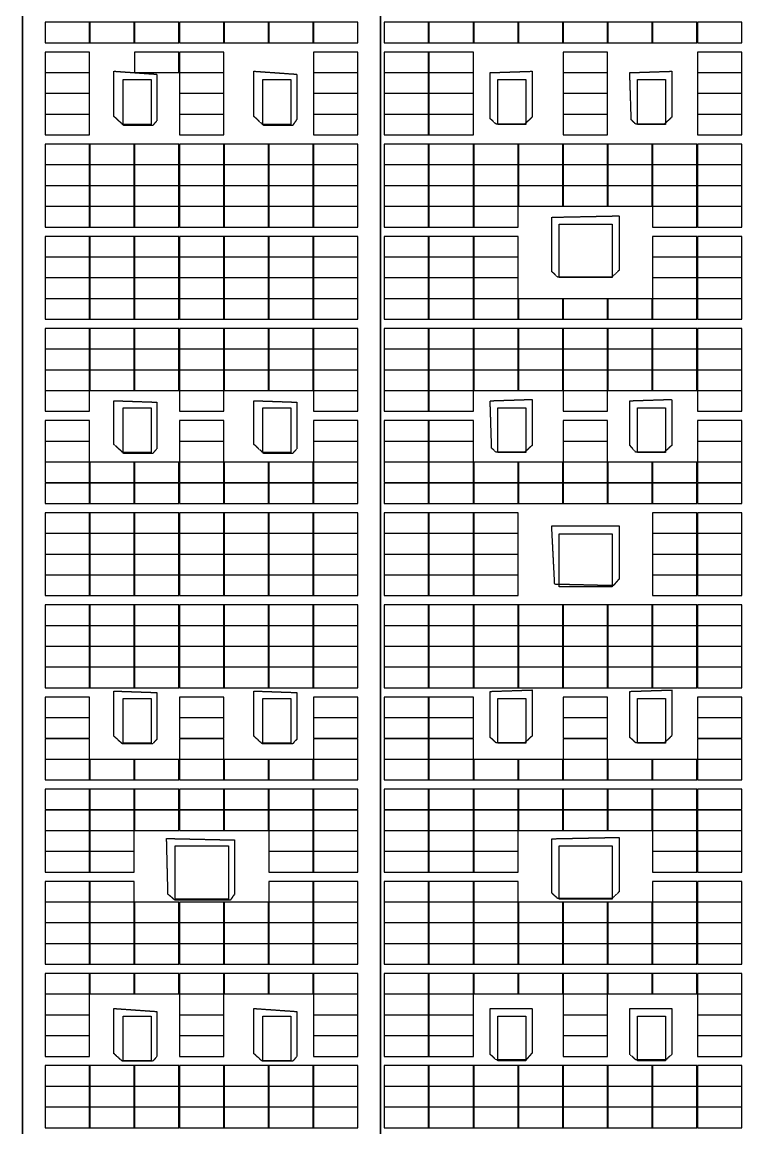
# Model space of a CAD drawing. Header units: metres. Extents: x -330863 to 383137, y -246038 to 314990.
# Drawn here: x -64626 to -25996, y 33059 to 92387 of the extents above; entities that cross this region are included whole.
import ezdxf

# ---------------------------------------------------------------- set-up
doc = ezdxf.new("R2010")
doc.units = ezdxf.units.M
doc.linetypes.add('DASHED', pattern=[1.524, 1.27, -0.254])
doc.linetypes.add('HIDDEN', pattern=[0.375, 0.25, -0.125])
doc.layers.add('X消防车道', color=6, linetype='HIDDEN', lineweight=18)
for name, color, linetype in [('屋脊线', 7, 'ByLayer'), ('组件', 7, 'ByLayer'), ('阴影', 8, 'DASHED'), ('障碍物', 7, 'ByLayer')]:
    doc.layers.add(name, color=color, linetype=linetype)

# ---------------------------------------------------------------- blocks, each defined once
blk = doc.blocks.new('*U6')
at = {"layer": '屋脊线', "color": 30}
for p, q in [((-64596, -129651, 8900), (-64600, 145849, 8900)), ((-45396, -129651, 10100), (-45400, 145849, 10100))]:
    blk.add_line(p, q, dxfattribs=at)
at = {"flags": 1}
for tag in ['unit_id', 'unit_name']:
    blk.add_attdef(tag, (0, 0), '', height=2.5, dxfattribs=at)
blk = doc.blocks.new('*U80')
at = {"layer": '障碍物', "color": 1}
blk.add_polyline3d([(-59200, 89299, 10), (-57700, 89299, 10), (-57700, 86899, 10), (-59200, 86899, 10)], close=True, dxfattribs=at)
at = {"flags": 1}
for tag in ['height', 'shape']:
    blk.add_attdef(tag, (0, 0), '', height=2.5, dxfattribs=at)
blk = doc.blocks.new('*U81')
at = {"layer": '障碍物', "color": 1}
blk.add_polyline3d([(-51700, 89299, 10), (-50200, 89299, 10), (-50200, 86899, 10), (-51700, 86899, 10)], close=True, dxfattribs=at)
at = {"flags": 1}
for tag in ['height', 'shape']:
    blk.add_attdef(tag, (0, 0), '', height=2.5, dxfattribs=at)
blk = doc.blocks.new('*U82')
at = {"layer": '障碍物', "color": 1}
blk.add_polyline3d([(-59200, 71699, 10), (-57700, 71699, 10), (-57700, 69299, 10), (-59200, 69299, 10)], close=True, dxfattribs=at)
at = {"flags": 1}
for tag in ['height', 'shape']:
    blk.add_attdef(tag, (0, 0), '', height=2.5, dxfattribs=at)
blk = doc.blocks.new('*U83')
at = {"layer": '障碍物', "color": 1}
blk.add_polyline3d([(-51700, 71699, 10), (-50200, 71699, 10), (-50200, 69299, 10), (-51700, 69299, 10)], close=True, dxfattribs=at)
at = {"flags": 1}
for tag in ['height', 'shape']:
    blk.add_attdef(tag, (0, 0), '', height=2.5, dxfattribs=at)
blk = doc.blocks.new('*U84')
at = {"layer": '障碍物', "color": 1}
blk.add_polyline3d([(-59200, 56099, 10), (-57700, 56099, 10), (-57700, 53699, 10), (-59200, 53699, 10)], close=True, dxfattribs=at)
at = {"flags": 1}
for tag in ['height', 'shape']:
    blk.add_attdef(tag, (0, 0), '', height=2.5, dxfattribs=at)
blk = doc.blocks.new('*U85')
at = {"layer": '障碍物', "color": 1}
blk.add_polyline3d([(-51700, 56099, 10), (-50200, 56099, 10), (-50200, 53699, 10), (-51700, 53699, 10)], close=True, dxfattribs=at)
at = {"flags": 1}
for tag in ['height', 'shape']:
    blk.add_attdef(tag, (0, 0), '', height=2.5, dxfattribs=at)
blk = doc.blocks.new('*U86')
at = {"layer": '障碍物', "color": 1}
blk.add_polyline3d([(-59200, 39049, 10), (-57700, 39049, 10), (-57700, 36649, 10), (-59200, 36649, 10)], close=True, dxfattribs=at)
at = {"flags": 1}
for tag in ['height', 'shape']:
    blk.add_attdef(tag, (0, 0), '', height=2.5, dxfattribs=at)
blk = doc.blocks.new('*U87')
at = {"layer": '障碍物', "color": 1}
blk.add_polyline3d([(-51700, 39049, 10), (-50200, 39049, 10), (-50200, 36649, 10), (-51700, 36649, 10)], close=True, dxfattribs=at)
at = {"flags": 1}
for tag in ['height', 'shape']:
    blk.add_attdef(tag, (0, 0), '', height=2.5, dxfattribs=at)
blk = doc.blocks.new('*U108')
at = {"layer": '障碍物', "color": 1}
blk.add_polyline3d([(-56410, 48189, 10), (-53550, 48189, 10), (-53550, 45329, 10), (-56410, 45329, 10)], close=True, dxfattribs=at)
at = {"flags": 1}
for tag in ['height', 'shape']:
    blk.add_attdef(tag, (0, 0), '', height=2.5, dxfattribs=at)
blk = doc.blocks.new('*U115')
at = {"layer": '障碍物', "color": 1}
blk.add_polyline3d([(-39100, 89299, 10), (-37600, 89299, 10), (-37600, 86899, 10), (-39100, 86899, 10)], close=True, dxfattribs=at)
at = {"flags": 1}
for tag in ['height', 'shape']:
    blk.add_attdef(tag, (0, 0), '', height=2.5, dxfattribs=at)
blk = doc.blocks.new('*U116')
at = {"layer": '障碍物', "color": 1}
blk.add_polyline3d([(-31600, 89299, 10), (-30100, 89299, 10), (-30100, 86899, 10), (-31600, 86899, 10)], close=True, dxfattribs=at)
at = {"flags": 1}
for tag in ['height', 'shape']:
    blk.add_attdef(tag, (0, 0), '', height=2.5, dxfattribs=at)
blk = doc.blocks.new('*U117')
at = {"layer": '障碍物', "color": 1}
blk.add_polyline3d([(-39100, 71699, 10), (-37600, 71699, 10), (-37600, 69299, 10), (-39100, 69299, 10)], close=True, dxfattribs=at)
at = {"flags": 1}
for tag in ['height', 'shape']:
    blk.add_attdef(tag, (0, 0), '', height=2.5, dxfattribs=at)
blk = doc.blocks.new('*U118')
at = {"layer": '障碍物', "color": 1}
blk.add_polyline3d([(-31600, 71699, 10), (-30100, 71699, 10), (-30100, 69299, 10), (-31600, 69299, 10)], close=True, dxfattribs=at)
at = {"flags": 1}
for tag in ['height', 'shape']:
    blk.add_attdef(tag, (0, 0), '', height=2.5, dxfattribs=at)
blk = doc.blocks.new('*U119')
at = {"layer": '障碍物', "color": 1}
blk.add_polyline3d([(-39100, 56099, 10), (-37600, 56099, 10), (-37600, 53699, 10), (-39100, 53699, 10)], close=True, dxfattribs=at)
at = {"flags": 1}
for tag in ['height', 'shape']:
    blk.add_attdef(tag, (0, 0), '', height=2.5, dxfattribs=at)
blk = doc.blocks.new('*U120')
at = {"layer": '障碍物', "color": 1}
blk.add_polyline3d([(-31600, 56099, 10), (-30100, 56099, 10), (-30100, 53699, 10), (-31600, 53699, 10)], close=True, dxfattribs=at)
at = {"flags": 1}
for tag in ['height', 'shape']:
    blk.add_attdef(tag, (0, 0), '', height=2.5, dxfattribs=at)
blk = doc.blocks.new('*U121')
at = {"layer": '障碍物', "color": 1}
blk.add_polyline3d([(-39100, 39049, 10), (-37600, 39049, 10), (-37600, 36649, 10), (-39100, 36649, 10)], close=True, dxfattribs=at)
at = {"flags": 1}
for tag in ['height', 'shape']:
    blk.add_attdef(tag, (0, 0), '', height=2.5, dxfattribs=at)
blk = doc.blocks.new('*U122')
at = {"layer": '障碍物', "color": 1}
blk.add_polyline3d([(-31600, 39049, 10), (-30100, 39049, 10), (-30100, 36649, 10), (-31600, 36649, 10)], close=True, dxfattribs=at)
at = {"flags": 1}
for tag in ['height', 'shape']:
    blk.add_attdef(tag, (0, 0), '', height=2.5, dxfattribs=at)
blk = doc.blocks.new('*U143')
at = {"layer": '障碍物', "color": 1}
blk.add_polyline3d([(-35810, 81540, 10), (-32950, 81540, 10), (-32950, 78679, 10), (-35810, 78679, 10)], close=True, dxfattribs=at)
at = {"flags": 1}
for tag in ['height', 'shape']:
    blk.add_attdef(tag, (0, 0), '', height=2.5, dxfattribs=at)
blk = doc.blocks.new('*U144')
at = {"layer": '障碍物', "color": 1}
blk.add_polyline3d([(-35810, 64939, 10), (-32950, 64939, 10), (-32950, 62079, 10), (-35810, 62079, 10)], close=True, dxfattribs=at)
at = {"flags": 1}
for tag in ['height', 'shape']:
    blk.add_attdef(tag, (0, 0), '', height=2.5, dxfattribs=at)
blk = doc.blocks.new('*U145')
at = {"layer": '障碍物', "color": 1}
blk.add_polyline3d([(-35810, 48189, 10), (-32950, 48189, 10), (-32950, 45329, 10), (-35810, 45329, 10)], close=True, dxfattribs=at)
at = {"flags": 1}
for tag in ['height', 'shape']:
    blk.add_attdef(tag, (0, 0), '', height=2.5, dxfattribs=at)
blk = doc.blocks.new('*U11')
at = {"layer": '组件', "color": 0}
blk.add_polyline3d([(0, 0, 0), (0, 109.6, 0), (-238, 109.6, 13), (-238, 0, 13)], close=True, dxfattribs=at)
at = {"flags": 1}
for tag in ['mounting-hole-spacing1', 'mounting-hole-spacing2', 'module-material', 'vmpo', 'voco', 'silicon-material', 'panel-length', 'panel-width', 'panel-height', 'userid', 'theme', 'note', 'name', 'pmax', 'company-name', 'id', 'impo', 'isco']:
    blk.add_attdef(tag, (0, 0), '', height=2.5, dxfattribs=at)
blk = doc.blocks.new('*U9')
at = {"layer": '组件', "color": 0}
blk.add_polyline3d([(0, 0, 0), (0, -109.6, 0), (237.9, -109.6, 14.9), (237.9, 0, 14.9)], close=True, dxfattribs=at)
at = {"flags": 1}
for tag in ['mounting-hole-spacing1', 'mounting-hole-spacing2', 'module-material', 'vmpo', 'voco', 'silicon-material', 'panel-length', 'panel-width', 'panel-height', 'userid', 'theme', 'note', 'name', 'pmax', 'company-name', 'id', 'impo', 'isco']:
    blk.add_attdef(tag, (0, 0), '', height=2.5, dxfattribs=at)

msp = doc.modelspace()

# ---------------------------------------------------------------- hatches: boundary and pattern name
at = {"layer": 'X消防车道'}
h = msp.add_hatch(dxfattribs=at)
h.set_pattern_fill('DOTS', color=8, scale=1000, angle=-31.48784)
h.set_pattern_definition([(328.51216202, (-1970228605.7, -2547630934.4), (1506.0502845, 939.1527315), [0, -1587.5])])
h.paths.add_polyline_path([(-93210, -143670, 0.388696), (-80261, -155529), (-29868, -155529, 0.072993), (-27282, -155149), (-24813, -154408, -0.072993), (-22226, -154029), (83400, -154029, -0.414215), (92400, -163029), (92400, -173022), (96400, -173176), (96400, -163029, 0.41422), (83400, -150029), (-22813, -150029, 0.072993), (-25400, -150408), (-27869, -151149, -0.072993), (-30455, -151529), (-80261, -151529, -0.388698), (-89226, -143319), (-114667, 145381, -0.440198), (-105702, 155171), (86000, 155171, -0.414211), (95000, 146171, -0.141448), (97000, 153099, 0.25767), (86000, 159171), (-105702, 159171, 0.440196), (-118651, 145030)])

# ---------------------------------------------------------------- linework, layer by layer
at = {"layer": '屋脊线', "color": 30, "elevation": 8900}
msp.add_lwpolyline([(-64600, 145849), (-64596, -129651)], dxfattribs=at)
at = {"layer": '屋脊线', "color": 2, "elevation": 10100}
msp.add_lwpolyline([(-45400, 145849), (-45396, -129651)], dxfattribs=at)
at = {"layer": '阴影', "linetype": 'DASHED'}
for points in [[(-59699, 89753, 9207), (-57393, 89591, 9351), (-57393, 87089, 9351), (-57616, 86847, 9337), (-59178, 86847, 9240), (-59699, 87331, 9207), (-59699, 89753, 9207)], [(-52187, 89753, 9677), (-49882, 89591, 9821), (-49882, 87170, 9821), (-50105, 86847, 9807), (-51667, 86847, 9709), (-52187, 87331, 9677), (-52187, 89753, 9677)], [(-37654, 86915, 9679), (-39185, 86915, 9762), (-39508, 87213, 9780), (-39508, 89675, 9780), (-37251, 89750, 9657), (-37251, 87288, 9657), (-37654, 86915, 9679)], [(-30160, 86915, 9270), (-31691, 86915, 9353), (-31933, 87139, 9366), (-32014, 89675, 9371), (-29757, 89750, 9248), (-29757, 87288, 9248), (-30160, 86915, 9270)], [(-32980, 78709, 9424), (-35881, 78709, 9582), (-36204, 79007, 9599), (-36204, 81917, 9599), (-32577, 81992, 9402), (-32577, 79082, 9402), (-32980, 78709, 9424)], [(-59698, 72075, 9207), (-57393, 71995, 9351), (-57393, 69492, 9351), (-57616, 69250, 9337), (-59178, 69250, 9240), (-59698, 69734, 9207), (-59698, 72075, 9207)], [(-52187, 72075, 9677), (-49882, 71995, 9821), (-49882, 69492, 9821), (-50105, 69250, 9807), (-51666, 69250, 9709), (-52187, 69735, 9677), (-52187, 72075, 9677)], [(-37654, 69310, 9679), (-39185, 69310, 9762), (-39427, 69533, 9775), (-39507, 72070, 9780), (-37251, 72144, 9657), (-37251, 69683, 9657), (-37654, 69310, 9679)], [(-30160, 69310, 9270), (-31691, 69310, 9353), (-32013, 69683, 9371), (-32013, 72070, 9371), (-29757, 72145, 9248), (-29757, 69683, 9248), (-30160, 69310, 9270)], [(-32899, 62148, 9419), (-36042, 62223, 9591), (-36203, 65356, 9599), (-32577, 65356, 9402), (-32577, 62521, 9402), (-32899, 62148, 9419)], [(-59698, 56496, 9207), (-57393, 56416, 9351), (-57393, 53913, 9351), (-57616, 53671, 9337), (-59252, 53671, 9235), (-59698, 54075, 9207), (-59698, 56496, 9207)], [(-52187, 56497, 9677), (-49881, 56416, 9821), (-49881, 53914, 9821), (-50104, 53671, 9807), (-51741, 53671, 9705), (-52187, 54075, 9677), (-52187, 56497, 9677)], [(-37654, 53718, 9679), (-39185, 53718, 9762), (-39507, 54017, 9780), (-39507, 56478, 9780), (-37251, 56553, 9657), (-37251, 54091, 9657), (-37654, 53718, 9679)], [(-30160, 53719, 9270), (-31691, 53719, 9353), (-32013, 54017, 9371), (-32013, 56479, 9371), (-29757, 56553, 9248), (-29757, 54092, 9248), (-30160, 53719, 9270)], [(-56872, 48586, 9384), (-53228, 48505, 9612), (-53228, 45599, 9612), (-53451, 45277, 9598), (-56426, 45277, 9412), (-56798, 45599, 9389), (-56872, 48586, 9384)], [(-32980, 45363, 9424), (-35881, 45363, 9582), (-36203, 45662, 9599), (-36203, 48571, 9599), (-32577, 48646, 9402), (-32577, 45736, 9402), (-32980, 45363, 9424)], [(-59698, 39465, 9207), (-57392, 39303, 9351), (-57392, 36882, 9351), (-57615, 36640, 9337), (-59252, 36640, 9235), (-59698, 37043, 9207), (-59698, 39465, 9207)], [(-52187, 39465, 9677), (-49881, 39303, 9821), (-49881, 36882, 9821), (-50104, 36640, 9807), (-51740, 36640, 9705), (-52187, 37043, 9677), (-52187, 39465, 9677)], [(-37573, 36710, 9674), (-39184, 36710, 9762), (-39507, 37008, 9780), (-39507, 39470, 9780), (-37251, 39470, 9657), (-37251, 37083, 9657), (-37573, 36710, 9674)], [(-30079, 36710, 9265), (-31690, 36710, 9353), (-32013, 37008, 9371), (-32013, 39470, 9371), (-29756, 39470, 9248), (-29756, 37008, 9248), (-30079, 36710, 9265)]]:
    msp.add_polyline3d(points, close=True, dxfattribs=at)
at = {"layer": '障碍物', "color": 4, "elevation": 10300}
for points in [[(-59200, 89299), (-57700, 89299), (-57700, 86899), (-59200, 86899)], [(-51700, 89299), (-50200, 89299), (-50200, 86899), (-51700, 86899)], [(-39100, 89299), (-37600, 89299), (-37600, 86899), (-39100, 86899)], [(-31600, 89299), (-30100, 89299), (-30100, 86899), (-31600, 86899)], [(-59200, 71699), (-57700, 71699), (-57700, 69299), (-59200, 69299)], [(-51700, 71699), (-50200, 71699), (-50200, 69299), (-51700, 69299)], [(-39100, 71699), (-37600, 71699), (-37600, 69299), (-39100, 69299)], [(-31600, 71699), (-30100, 71699), (-30100, 69299), (-31600, 69299)], [(-59200, 56099), (-57700, 56099), (-57700, 53699), (-59200, 53699)], [(-51700, 56099), (-50200, 56099), (-50200, 53699), (-51700, 53699)], [(-39100, 56099), (-37600, 56099), (-37600, 53699), (-39100, 53699)], [(-31600, 56099), (-30100, 56099), (-30100, 53699), (-31600, 53699)], [(-59200, 39049), (-57700, 39049), (-57700, 36649), (-59200, 36649)], [(-51700, 39049), (-50200, 39049), (-50200, 36649), (-51700, 36649)], [(-39100, 39049), (-37600, 39049), (-37600, 36649), (-39100, 36649)], [(-31600, 39049), (-30100, 39049), (-30100, 36649), (-31600, 36649)]]:
    msp.add_lwpolyline(points, close=True, dxfattribs=at)
at = {"layer": '障碍物', "elevation": 10300}
for points in [[(-35810, 81540), (-32950, 81540), (-32950, 78679), (-35810, 78679)], [(-35810, 64939), (-32950, 64939), (-32950, 62079), (-35810, 62079)], [(-56410, 48189), (-53550, 48189), (-53550, 45329), (-56410, 45329)], [(-35810, 48189), (-32950, 48189), (-32950, 45329), (-35810, 45329)]]:
    msp.add_lwpolyline(points, close=True, dxfattribs=at)

# ---------------------------------------------------------------- block references
at = {"layer": '屋脊线'}
msp.add_blockref('*U6', (0, 0), dxfattribs=at)
at = {"layer": '组件', "color": 5, "xscale": 10, "yscale": 10, "zscale": 10}
for name, p in [('*U9', (-63385, 92377, 9076)), ('*U9', (-60986, 92377, 9226)), ('*U9', (-58587, 92377, 9376)), ('*U9', (-56187, 92377, 9526)), ('*U9', (-53788, 92377, 9676)), ('*U9', (-51389, 92377, 9826)), ('*U9', (-48989, 92377, 9976)), ('*U11', (-42809, 91281, 10059)), ('*U11', (-40409, 91281, 9928)), ('*U11', (-38008, 91281, 9797)), ('*U11', (-35608, 91281, 9666)), ('*U11', (-33207, 91281, 9535)), ('*U11', (-30807, 91281, 9404)), ('*U11', (-28406, 91281, 9273)), ('*U11', (-26006, 91281, 9142)), ('*U9', (-63385, 90781, 9076)), ('*U9', (-58587, 90781, 9376)), ('*U9', (-56187, 90781, 9526)), ('*U9', (-48989, 90781, 9976)), ('*U11', (-42809, 89685, 10059)), ('*U11', (-40409, 89685, 9928)), ('*U11', (-33207, 89685, 9535)), ('*U11', (-26006, 89685, 9142)), ('*U9', (-63385, 89665, 9076)), ('*U9', (-56187, 89665, 9526)), ('*U9', (-48989, 89665, 9976)), ('*U11', (-42809, 88569, 10059)), ('*U11', (-40409, 88569, 9928)), ('*U11', (-33207, 88569, 9535)), ('*U11', (-26006, 88569, 9142)), ('*U9', (-63385, 88549, 9076)), ('*U9', (-56187, 88549, 9526)), ('*U9', (-48989, 88549, 9976)), ('*U11', (-42809, 87453, 10059)), ('*U11', (-40409, 87453, 9928)), ('*U11', (-33207, 87453, 9535)), ('*U11', (-26006, 87453, 9142)), ('*U9', (-63385, 87433, 9076)), ('*U9', (-56187, 87433, 9526)), ('*U9', (-48989, 87433, 9976)), ('*U11', (-42809, 86337, 10059)), ('*U11', (-40409, 86337, 9928)), ('*U11', (-33207, 86337, 9535)), ('*U11', (-26006, 86337, 9142)), ('*U9', (-63385, 85837, 9076)), ('*U9', (-60986, 85837, 9226)), ('*U9', (-58587, 85837, 9376)), ('*U9', (-56187, 85837, 9526)), ('*U9', (-53788, 85837, 9676)), ('*U9', (-51389, 85837, 9826)), ('*U9', (-48989, 85837, 9976)), ('*U11', (-42809, 84741, 10059)), ('*U11', (-40409, 84741, 9928)), ('*U11', (-38008, 84741, 9797)), ('*U11', (-35608, 84741, 9666)), ('*U11', (-33207, 84741, 9535)), ('*U11', (-30807, 84741, 9404)), ('*U11', (-28406, 84741, 9273)), ('*U11', (-26006, 84741, 9142)), ('*U9', (-63385, 84721, 9076)), ('*U9', (-60986, 84721, 9226)), ('*U9', (-58587, 84721, 9376)), ('*U9', (-56187, 84721, 9526)), ('*U9', (-53788, 84721, 9676)), ('*U9', (-51389, 84721, 9826)), ('*U9', (-48989, 84721, 9976)), ('*U11', (-42809, 83625, 10059)), ('*U11', (-40409, 83625, 9928)), ('*U11', (-38008, 83625, 9797)), ('*U11', (-35608, 83625, 9666)), ('*U11', (-33207, 83625, 9535)), ('*U11', (-30807, 83625, 9404)), ('*U11', (-28406, 83625, 9273)), ('*U11', (-26006, 83625, 9142)), ('*U9', (-63385, 83605, 9076)), ('*U9', (-60986, 83605, 9226)), ('*U9', (-58587, 83605, 9376)), ('*U9', (-56187, 83605, 9526)), ('*U9', (-53788, 83605, 9676)), ('*U9', (-51389, 83605, 9826)), ('*U9', (-48989, 83605, 9976)), ('*U11', (-42809, 82509, 10059)), ('*U11', (-40409, 82509, 9928)), ('*U11', (-38008, 82509, 9797)), ('*U11', (-35608, 82509, 9666)), ('*U11', (-33207, 82509, 9535)), ('*U11', (-30807, 82509, 9404)), ('*U11', (-28406, 82509, 9273)), ('*U11', (-26006, 82509, 9142)), ('*U9', (-63385, 82489, 9076)), ('*U9', (-60986, 82489, 9226)), ('*U9', (-58587, 82489, 9376)), ('*U9', (-56187, 82489, 9526)), ('*U9', (-53788, 82489, 9676)), ('*U9', (-51389, 82489, 9826)), ('*U9', (-48989, 82489, 9976)), ('*U11', (-42809, 81393, 10059)), ('*U11', (-40409, 81393, 9928)), ('*U11', (-38008, 81393, 9797)), ('*U11', (-28406, 81393, 9273)), ('*U11', (-26006, 81393, 9142)), ('*U9', (-63385, 80893, 9076)), ('*U9', (-60986, 80893, 9226)), ('*U9', (-58587, 80893, 9376)), ('*U9', (-56187, 80893, 9526)), ('*U9', (-53788, 80893, 9676)), ('*U9', (-51389, 80893, 9826)), ('*U9', (-48989, 80893, 9976)), ('*U11', (-42809, 79797, 10059)), ('*U11', (-40409, 79797, 9928)), ('*U11', (-38008, 79797, 9797)), ('*U11', (-28406, 79797, 9273)), ('*U11', (-26006, 79797, 9142)), ('*U9', (-63385, 79777, 9076)), ('*U9', (-60986, 79777, 9226)), ('*U9', (-58587, 79777, 9376)), ('*U9', (-56187, 79777, 9526)), ('*U9', (-53788, 79777, 9676)), ('*U9', (-51389, 79777, 9826)), ('*U9', (-48989, 79777, 9976)), ('*U11', (-42809, 78681, 10059)), ('*U11', (-40409, 78681, 9928)), ('*U11', (-38008, 78681, 9797)), ('*U11', (-28406, 78681, 9273)), ('*U11', (-26006, 78681, 9142)), ('*U9', (-63385, 78661, 9076)), ('*U9', (-60986, 78661, 9226)), ('*U9', (-58587, 78661, 9376)), ('*U9', (-56187, 78661, 9526)), ('*U9', (-53788, 78661, 9676)), ('*U9', (-51389, 78661, 9826)), ('*U9', (-48989, 78661, 9976)), ('*U11', (-42809, 77565, 10059)), ('*U11', (-40409, 77565, 9928)), ('*U11', (-38008, 77565, 9797)), ('*U11', (-28406, 77565, 9273)), ('*U11', (-26006, 77565, 9142)), ('*U9', (-63385, 77545, 9076)), ('*U9', (-60986, 77545, 9226)), ('*U9', (-58587, 77545, 9376)), ('*U9', (-56187, 77545, 9526)), ('*U9', (-53788, 77545, 9676)), ('*U9', (-51389, 77545, 9826)), ('*U9', (-48989, 77545, 9976)), ('*U11', (-42809, 76449, 10059)), ('*U11', (-40409, 76449, 9928)), ('*U11', (-38008, 76449, 9797)), ('*U11', (-35608, 76449, 9666)), ('*U11', (-33207, 76449, 9535)), ('*U11', (-30807, 76449, 9404)), ('*U11', (-28406, 76449, 9273)), ('*U11', (-26006, 76449, 9142)), ('*U9', (-63385, 75949, 9076)), ('*U9', (-60986, 75949, 9226)), ('*U9', (-58587, 75949, 9376)), ('*U9', (-56187, 75949, 9526)), ('*U9', (-53788, 75949, 9676)), ('*U9', (-51389, 75949, 9826)), ('*U9', (-48989, 75949, 9976)), ('*U11', (-42809, 74853, 10059)), ('*U11', (-40409, 74853, 9928)), ('*U11', (-38008, 74853, 9797)), ('*U11', (-35608, 74853, 9666)), ('*U11', (-33207, 74853, 9535)), ('*U11', (-30807, 74853, 9404)), ('*U11', (-28406, 74853, 9273)), ('*U11', (-26006, 74853, 9142)), ('*U9', (-63385, 74833, 9076)), ('*U9', (-60986, 74833, 9226)), ('*U9', (-58587, 74833, 9376)), ('*U9', (-56187, 74833, 9526)), ('*U9', (-53788, 74833, 9676)), ('*U9', (-51389, 74833, 9826)), ('*U9', (-48989, 74833, 9976)), ('*U11', (-42809, 73737, 10059)), ('*U11', (-40409, 73737, 9928)), ('*U11', (-38008, 73737, 9797)), ('*U11', (-35608, 73737, 9666)), ('*U11', (-33207, 73737, 9535)), ('*U11', (-30807, 73737, 9404)), ('*U11', (-28406, 73737, 9273)), ('*U11', (-26006, 73737, 9142)), ('*U9', (-63385, 73717, 9076)), ('*U9', (-60986, 73717, 9226)), ('*U9', (-58587, 73717, 9376)), ('*U9', (-56187, 73717, 9526)), ('*U9', (-53788, 73717, 9676)), ('*U9', (-51389, 73717, 9826)), ('*U9', (-48989, 73717, 9976)), ('*U11', (-42809, 72621, 10059)), ('*U11', (-40409, 72621, 9928)), ('*U11', (-38008, 72621, 9797)), ('*U11', (-35608, 72621, 9666)), ('*U11', (-33207, 72621, 9535)), ('*U11', (-30807, 72621, 9404)), ('*U11', (-28406, 72621, 9273)), ('*U11', (-26006, 72621, 9142)), ('*U9', (-63385, 72601, 9076)), ('*U9', (-56187, 72601, 9526)), ('*U9', (-48989, 72601, 9976)), ('*U11', (-42809, 71505, 10059)), ('*U11', (-40409, 71505, 9928)), ('*U11', (-33207, 71505, 9535)), ('*U11', (-26006, 71505, 9142)), ('*U9', (-63385, 71005, 9076)), ('*U9', (-56187, 71005, 9526)), ('*U9', (-48989, 71005, 9976)), ('*U11', (-42809, 69909, 10059)), ('*U11', (-40409, 69909, 9928)), ('*U11', (-33207, 69909, 9535)), ('*U11', (-26006, 69909, 9142)), ('*U9', (-63385, 69889, 9076)), ('*U9', (-56187, 69889, 9526)), ('*U9', (-48989, 69889, 9976)), ('*U11', (-42809, 68793, 10059)), ('*U11', (-40409, 68793, 9928)), ('*U11', (-33207, 68793, 9535)), ('*U11', (-26006, 68793, 9142)), ('*U9', (-63385, 68773, 9076)), ('*U9', (-60986, 68773, 9226)), ('*U9', (-58587, 68773, 9376)), ('*U9', (-56187, 68773, 9526)), ('*U9', (-53788, 68773, 9676)), ('*U9', (-51389, 68773, 9826)), ('*U9', (-48989, 68773, 9976)), ('*U11', (-42809, 67677, 10059)), ('*U11', (-40409, 67677, 9928)), ('*U11', (-38008, 67677, 9797)), ('*U11', (-35608, 67677, 9666)), ('*U11', (-33207, 67677, 9535)), ('*U11', (-30807, 67677, 9404)), ('*U11', (-28406, 67677, 9273)), ('*U11', (-26006, 67677, 9142)), ('*U9', (-63385, 67657, 9076)), ('*U9', (-60986, 67657, 9226)), ('*U9', (-58587, 67657, 9376)), ('*U9', (-56187, 67657, 9526)), ('*U9', (-53788, 67657, 9676)), ('*U9', (-51389, 67657, 9826)), ('*U9', (-48989, 67657, 9976)), ('*U11', (-42809, 66561, 10059)), ('*U11', (-40409, 66561, 9928)), ('*U11', (-38008, 66561, 9797)), ('*U11', (-35608, 66561, 9666)), ('*U11', (-33207, 66561, 9535)), ('*U11', (-30807, 66561, 9404)), ('*U11', (-28406, 66561, 9273)), ('*U11', (-26006, 66561, 9142)), ('*U9', (-63385, 66061, 9076)), ('*U9', (-60986, 66061, 9226)), ('*U9', (-58587, 66061, 9376)), ('*U9', (-56187, 66061, 9526)), ('*U9', (-53788, 66061, 9676)), ('*U9', (-51389, 66061, 9826)), ('*U9', (-48989, 66061, 9976)), ('*U11', (-42809, 64965, 10059)), ('*U11', (-40409, 64965, 9928)), ('*U11', (-38008, 64965, 9797)), ('*U11', (-28406, 64965, 9273)), ('*U11', (-26006, 64965, 9142)), ('*U9', (-63385, 64945, 9076)), ('*U9', (-60986, 64945, 9226)), ('*U9', (-58587, 64945, 9376)), ('*U9', (-56187, 64945, 9526)), ('*U9', (-53788, 64945, 9676)), ('*U9', (-51389, 64945, 9826)), ('*U9', (-48989, 64945, 9976)), ('*U11', (-42809, 63849, 10059)), ('*U11', (-40409, 63849, 9928)), ('*U11', (-38008, 63849, 9797)), ('*U11', (-28406, 63849, 9273)), ('*U11', (-26006, 63849, 9142)), ('*U9', (-63385, 63829, 9076)), ('*U9', (-60986, 63829, 9226)), ('*U9', (-58587, 63829, 9376)), ('*U9', (-56187, 63829, 9526)), ('*U9', (-53788, 63829, 9676)), ('*U9', (-51389, 63829, 9826)), ('*U9', (-48989, 63829, 9976)), ('*U11', (-42809, 62733, 10059)), ('*U11', (-40409, 62733, 9928)), ('*U11', (-38008, 62733, 9797)), ('*U11', (-28406, 62733, 9273)), ('*U11', (-26006, 62733, 9142)), ('*U9', (-63385, 62713, 9076)), ('*U9', (-60986, 62713, 9226)), ('*U9', (-58587, 62713, 9376)), ('*U9', (-56187, 62713, 9526)), ('*U9', (-53788, 62713, 9676)), ('*U9', (-51389, 62713, 9826)), ('*U9', (-48989, 62713, 9976)), ('*U11', (-42809, 61617, 10059)), ('*U11', (-40409, 61617, 9928)), ('*U11', (-38008, 61617, 9797)), ('*U11', (-28406, 61617, 9273)), ('*U11', (-26006, 61617, 9142)), ('*U9', (-63385, 61117, 9076)), ('*U9', (-60986, 61117, 9226)), ('*U9', (-58587, 61117, 9376)), ('*U9', (-56187, 61117, 9526)), ('*U9', (-53788, 61117, 9676)), ('*U9', (-51389, 61117, 9826)), ('*U9', (-48989, 61117, 9976)), ('*U11', (-42809, 60021, 10059)), ('*U11', (-40409, 60021, 9928)), ('*U11', (-38008, 60021, 9797)), ('*U11', (-35608, 60021, 9666)), ('*U11', (-33207, 60021, 9535)), ('*U11', (-30807, 60021, 9404)), ('*U11', (-28406, 60021, 9273)), ('*U11', (-26006, 60021, 9142)), ('*U9', (-63385, 60001, 9076)), ('*U9', (-60986, 60001, 9226)), ('*U9', (-58587, 60001, 9376)), ('*U9', (-56187, 60001, 9526)), ('*U9', (-53788, 60001, 9676)), ('*U9', (-51389, 60001, 9826)), ('*U9', (-48989, 60001, 9976)), ('*U11', (-42809, 58905, 10059)), ('*U11', (-40409, 58905, 9928)), ('*U11', (-38008, 58905, 9797)), ('*U11', (-35608, 58905, 9666)), ('*U11', (-33207, 58905, 9535)), ('*U11', (-30807, 58905, 9404)), ('*U11', (-28406, 58905, 9273)), ('*U11', (-26006, 58905, 9142)), ('*U9', (-63385, 58885, 9076)), ('*U9', (-60986, 58885, 9226)), ('*U9', (-58587, 58885, 9376)), ('*U9', (-56187, 58885, 9526)), ('*U9', (-53788, 58885, 9676)), ('*U9', (-51389, 58885, 9826)), ('*U9', (-48989, 58885, 9976)), ('*U11', (-42809, 57789, 10059)), ('*U11', (-40409, 57789, 9928)), ('*U11', (-38008, 57789, 9797)), ('*U11', (-35608, 57789, 9666)), ('*U11', (-33207, 57789, 9535)), ('*U11', (-30807, 57789, 9404)), ('*U11', (-28406, 57789, 9273)), ('*U11', (-26006, 57789, 9142)), ('*U9', (-63385, 57769, 9076)), ('*U9', (-60986, 57769, 9226)), ('*U9', (-58587, 57769, 9376)), ('*U9', (-56187, 57769, 9526)), ('*U9', (-53788, 57769, 9676)), ('*U9', (-51389, 57769, 9826)), ('*U9', (-48989, 57769, 9976)), ('*U11', (-42809, 56673, 10059)), ('*U11', (-40409, 56673, 9928)), ('*U11', (-38008, 56673, 9797)), ('*U11', (-35608, 56673, 9666)), ('*U11', (-33207, 56673, 9535)), ('*U11', (-30807, 56673, 9404)), ('*U11', (-28406, 56673, 9273)), ('*U11', (-26006, 56673, 9142)), ('*U9', (-63385, 56173, 9076)), ('*U9', (-56187, 56173, 9526)), ('*U9', (-48989, 56173, 9976)), ('*U11', (-42809, 55077, 10059)), ('*U11', (-40409, 55077, 9928)), ('*U11', (-33207, 55077, 9535)), ('*U11', (-26006, 55077, 9142)), ('*U9', (-63385, 55057, 9076)), ('*U9', (-56187, 55057, 9526)), ('*U9', (-48989, 55057, 9976)), ('*U11', (-42809, 53961, 10059)), ('*U11', (-40409, 53961, 9928)), ('*U11', (-33207, 53961, 9535)), ('*U11', (-26006, 53961, 9142)), ('*U9', (-63385, 53941, 9076)), ('*U9', (-56187, 53941, 9526)), ('*U9', (-48989, 53941, 9976)), ('*U11', (-42809, 52845, 10059)), ('*U11', (-40409, 52845, 9928)), ('*U11', (-33207, 52845, 9535)), ('*U11', (-26006, 52845, 9142)), ('*U9', (-63385, 52825, 9076)), ('*U9', (-60986, 52825, 9226)), ('*U9', (-58587, 52825, 9376)), ('*U9', (-56187, 52825, 9526)), ('*U9', (-53788, 52825, 9676)), ('*U9', (-51389, 52825, 9826)), ('*U9', (-48989, 52825, 9976)), ('*U11', (-42809, 51729, 10059)), ('*U11', (-40409, 51729, 9928)), ('*U11', (-38008, 51729, 9797)), ('*U11', (-35608, 51729, 9666)), ('*U11', (-33207, 51729, 9535)), ('*U11', (-30807, 51729, 9404)), ('*U11', (-28406, 51729, 9273)), ('*U11', (-26006, 51729, 9142)), ('*U9', (-63385, 51229, 9076)), ('*U9', (-60986, 51229, 9226)), ('*U9', (-58587, 51229, 9376)), ('*U9', (-56187, 51229, 9526)), ('*U9', (-53788, 51229, 9676)), ('*U9', (-51389, 51229, 9826)), ('*U9', (-48989, 51229, 9976)), ('*U11', (-42809, 50133, 10059)), ('*U11', (-40409, 50133, 9928)), ('*U11', (-38008, 50133, 9797)), ('*U11', (-35608, 50133, 9666)), ('*U11', (-33207, 50133, 9535)), ('*U11', (-30807, 50133, 9404)), ('*U11', (-28406, 50133, 9273)), ('*U11', (-26006, 50133, 9142)), ('*U9', (-63385, 50113, 9076)), ('*U9', (-60986, 50113, 9226)), ('*U9', (-58587, 50113, 9376)), ('*U9', (-56187, 50113, 9526)), ('*U9', (-53788, 50113, 9676)), ('*U9', (-51389, 50113, 9826)), ('*U9', (-48989, 50113, 9976)), ('*U11', (-42809, 49017, 10059)), ('*U11', (-40409, 49017, 9928)), ('*U11', (-38008, 49017, 9797)), ('*U11', (-35608, 49017, 9666)), ('*U11', (-33207, 49017, 9535)), ('*U11', (-30807, 49017, 9404)), ('*U11', (-28406, 49017, 9273)), ('*U11', (-26006, 49017, 9142)), ('*U9', (-63385, 48997, 9076)), ('*U9', (-60986, 48997, 9226)), ('*U9', (-51389, 48997, 9826)), ('*U9', (-48989, 48997, 9976)), ('*U11', (-42809, 47901, 10059)), ('*U11', (-40409, 47901, 9928)), ('*U11', (-38008, 47901, 9797)), ('*U11', (-28406, 47901, 9273)), ('*U11', (-26006, 47901, 9142)), ('*U9', (-63385, 47881, 9076)), ('*U9', (-60986, 47881, 9226)), ('*U9', (-51389, 47881, 9826)), ('*U9', (-48989, 47881, 9976)), ('*U11', (-42809, 46785, 10059)), ('*U11', (-40409, 46785, 9928)), ('*U11', (-38008, 46785, 9797)), ('*U11', (-28406, 46785, 9273)), ('*U11', (-26006, 46785, 9142)), ('*U9', (-63385, 46285, 9076)), ('*U9', (-60986, 46285, 9226)), ('*U9', (-51389, 46285, 9826)), ('*U9', (-48989, 46285, 9976)), ('*U11', (-42809, 45189, 10059)), ('*U11', (-40409, 45189, 9928)), ('*U11', (-38008, 45189, 9797)), ('*U11', (-28406, 45189, 9273)), ('*U11', (-26006, 45189, 9142)), ('*U9', (-63385, 45169, 9076)), ('*U9', (-60986, 45169, 9226)), ('*U9', (-58587, 45169, 9376)), ('*U9', (-56187, 45169, 9526)), ('*U9', (-53788, 45169, 9676)), ('*U9', (-51389, 45169, 9826)), ('*U9', (-48989, 45169, 9976)), ('*U11', (-42809, 44073, 10059)), ('*U11', (-40409, 44073, 9928)), ('*U11', (-38008, 44073, 9797)), ('*U11', (-35608, 44073, 9666)), ('*U11', (-33207, 44073, 9535)), ('*U11', (-30807, 44073, 9404)), ('*U11', (-28406, 44073, 9273)), ('*U11', (-26006, 44073, 9142)), ('*U9', (-63385, 44053, 9076)), ('*U9', (-60986, 44053, 9226)), ('*U9', (-58587, 44053, 9376)), ('*U9', (-56187, 44053, 9526)), ('*U9', (-53788, 44053, 9676)), ('*U9', (-51389, 44053, 9826)), ('*U9', (-48989, 44053, 9976)), ('*U11', (-42809, 42957, 10059)), ('*U11', (-40409, 42957, 9928)), ('*U11', (-38008, 42957, 9797)), ('*U11', (-35608, 42957, 9666)), ('*U11', (-33207, 42957, 9535)), ('*U11', (-30807, 42957, 9404)), ('*U11', (-28406, 42957, 9273)), ('*U11', (-26006, 42957, 9142)), ('*U9', (-63385, 42937, 9076)), ('*U9', (-60986, 42937, 9226)), ('*U9', (-58587, 42937, 9376)), ('*U9', (-56187, 42937, 9526)), ('*U9', (-53788, 42937, 9676)), ('*U9', (-51389, 42937, 9826)), ('*U9', (-48989, 42937, 9976)), ('*U11', (-42809, 41841, 10059)), ('*U11', (-40409, 41841, 9928)), ('*U11', (-38008, 41841, 9797)), ('*U11', (-35608, 41841, 9666)), ('*U11', (-33207, 41841, 9535)), ('*U11', (-30807, 41841, 9404)), ('*U11', (-28406, 41841, 9273)), ('*U11', (-26006, 41841, 9142)), ('*U9', (-63385, 41341, 9076)), ('*U9', (-60986, 41341, 9226)), ('*U9', (-58587, 41341, 9376)), ('*U9', (-56187, 41341, 9526)), ('*U9', (-53788, 41341, 9676)), ('*U9', (-51389, 41341, 9826)), ('*U9', (-48989, 41341, 9976)), ('*U11', (-42809, 40245, 10059)), ('*U11', (-40409, 40245, 9928)), ('*U11', (-38008, 40245, 9797)), ('*U11', (-35608, 40245, 9666)), ('*U11', (-33207, 40245, 9535)), ('*U11', (-30807, 40245, 9404)), ('*U11', (-28406, 40245, 9273)), ('*U11', (-26006, 40245, 9142)), ('*U9', (-63385, 40225, 9076)), ('*U9', (-56187, 40225, 9526)), ('*U9', (-48989, 40225, 9976)), ('*U11', (-42809, 39129, 10059)), ('*U11', (-40409, 39129, 9928)), ('*U11', (-33207, 39129, 9535)), ('*U11', (-26006, 39129, 9142)), ('*U9', (-63385, 39109, 9076)), ('*U9', (-56187, 39109, 9526)), ('*U9', (-48989, 39109, 9976)), ('*U11', (-42809, 38013, 10059)), ('*U11', (-40409, 38013, 9928)), ('*U11', (-33207, 38013, 9535)), ('*U11', (-26006, 38013, 9142)), ('*U9', (-63385, 37993, 9076)), ('*U9', (-56187, 37993, 9526)), ('*U9', (-48989, 37993, 9976)), ('*U11', (-42809, 36897, 10059)), ('*U11', (-40409, 36897, 9928)), ('*U11', (-33207, 36897, 9535)), ('*U11', (-26006, 36897, 9142)), ('*U9', (-63385, 36397, 9076)), ('*U9', (-60986, 36397, 9226)), ('*U9', (-58587, 36397, 9376)), ('*U9', (-56187, 36397, 9526)), ('*U9', (-53788, 36397, 9676)), ('*U9', (-51389, 36397, 9826)), ('*U9', (-48989, 36397, 9976)), ('*U11', (-42809, 35301, 10059)), ('*U11', (-40409, 35301, 9928)), ('*U11', (-38008, 35301, 9797)), ('*U11', (-35608, 35301, 9666)), ('*U11', (-33207, 35301, 9535)), ('*U11', (-30807, 35301, 9404)), ('*U11', (-28406, 35301, 9273)), ('*U11', (-26006, 35301, 9142)), ('*U9', (-63385, 35281, 9076)), ('*U9', (-60986, 35281, 9226)), ('*U9', (-58587, 35281, 9376)), ('*U9', (-56187, 35281, 9526)), ('*U9', (-53788, 35281, 9676)), ('*U9', (-51389, 35281, 9826)), ('*U9', (-48989, 35281, 9976)), ('*U11', (-42809, 34185, 10059)), ('*U11', (-40409, 34185, 9928)), ('*U11', (-38008, 34185, 9797)), ('*U11', (-35608, 34185, 9666)), ('*U11', (-33207, 34185, 9535)), ('*U11', (-30807, 34185, 9404)), ('*U11', (-28406, 34185, 9273)), ('*U11', (-26006, 34185, 9142)), ('*U9', (-63385, 34165, 9076)), ('*U9', (-60986, 34165, 9226)), ('*U9', (-58587, 34165, 9376)), ('*U9', (-56187, 34165, 9526)), ('*U9', (-53788, 34165, 9676)), ('*U9', (-51389, 34165, 9826)), ('*U9', (-48989, 34165, 9976)), ('*U11', (-42809, 33069, 10059)), ('*U11', (-40409, 33069, 9928)), ('*U11', (-38008, 33069, 9797)), ('*U11', (-35608, 33069, 9666)), ('*U11', (-33207, 33069, 9535)), ('*U11', (-30807, 33069, 9404)), ('*U11', (-28406, 33069, 9273)), ('*U11', (-26006, 33069, 9142))]:
    msp.add_blockref(name, p, dxfattribs=at)
at = {"layer": '障碍物'}
for name in ['*U80', '*U81', '*U115', '*U116', '*U143', '*U82', '*U83', '*U117', '*U118', '*U144', '*U84', '*U85', '*U119', '*U120', '*U108', '*U145', '*U86', '*U87', '*U121', '*U122']:
    msp.add_blockref(name, (0, 0), dxfattribs=at)

doc.saveas('drawing.dxf')
